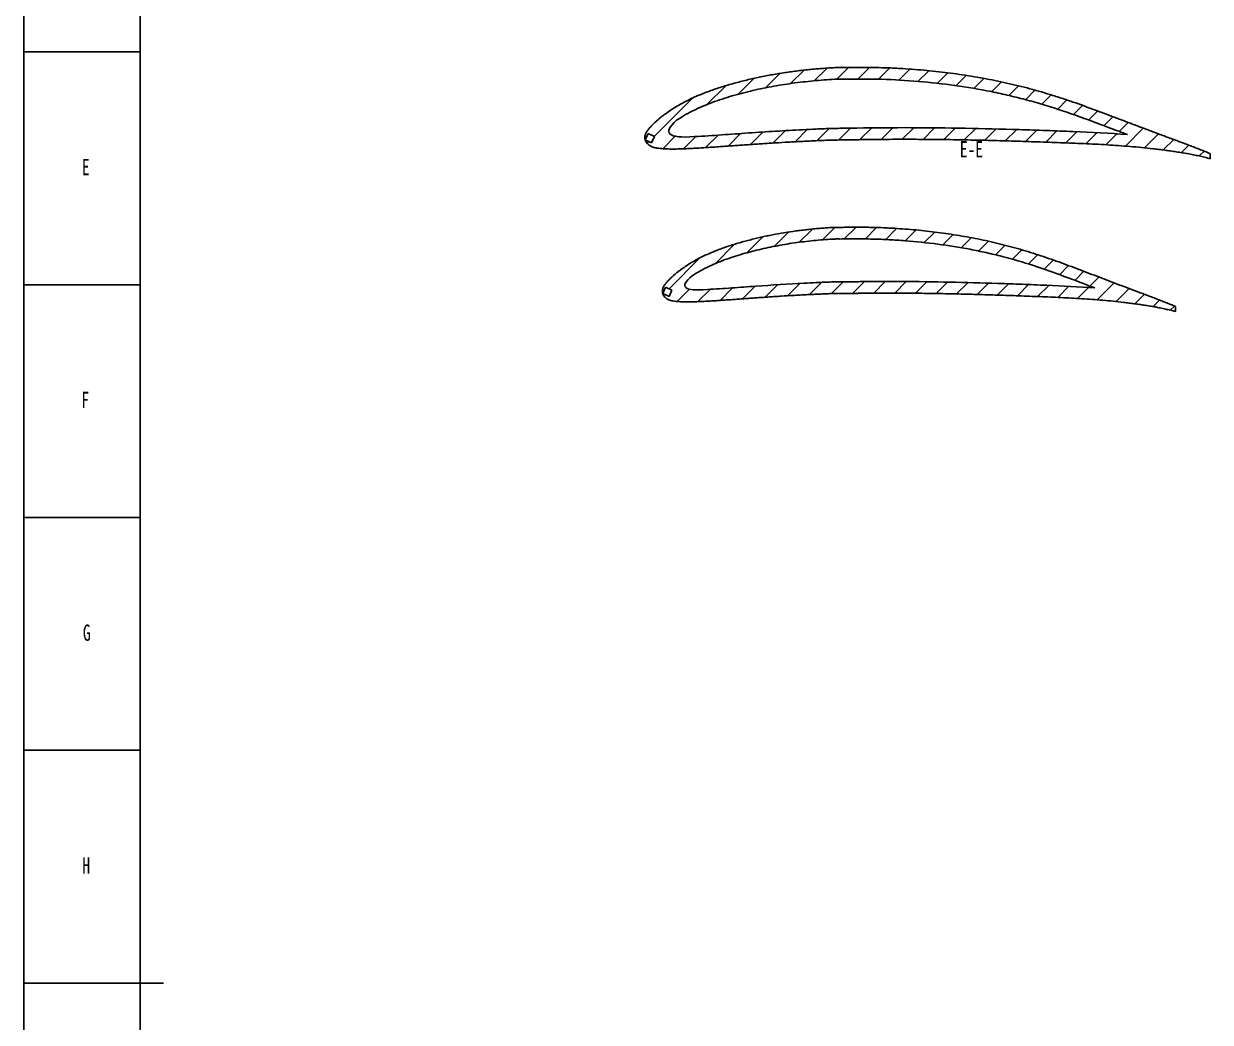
# Model space of a CAD drawing. Header units: millimetres. Extents: x 0 to 1189, y 0 to 841.
# Drawn here: x 0 to 254.8, y 412.1 to 626.5 of the extents above; entities that cross this region are included whole.
import ezdxf

# ---------------------------------------------------------------- set-up
doc = ezdxf.new("R2010")
doc.units = ezdxf.units.MM
doc.layers.add('10', color=7, linetype='Continuous')
doc.layers.add('5', color=7, linetype='Continuous')
doc.styles.add('SLDTEXTSTYLE5', font='TXT', dxfattribs={"width": 0.7})

msp = doc.modelspace()

# ---------------------------------------------------------------- hatches: boundary and pattern name
at = {"layer": '10', "linetype": 'Continuous', "lineweight": 18}
h = msp.add_hatch(dxfattribs=at)
h.set_pattern_fill('ANSI31', color=256, style=0)
edge = h.paths.add_edge_path(flags=0)
edge.add_line((254.7943, 597.5408), (254.7929, 598.6385))
edge.add_spline(control_points=[(254.7929, 598.6385), (254.3988, 598.8079), (253.606, 599.1355), (252.4121, 599.6152), (251.2127, 600.0811), (250.0098, 600.5378), (248.8038, 600.9863), (247.5968, 601.4319), (246.3898, 601.8777), (244.7817, 602.4751), (242.773, 603.2261), (240.3649, 604.1333), (237.958, 605.0438), (235.5515, 605.9552), (233.1449, 606.8665), (229.9327, 608.0724), (226.7098, 609.2499), (223.4631, 610.3603), (220.1978, 611.4146), (216.0782, 612.6108), (211.0811, 613.8472), (206.8771, 614.7011), (203.4955, 615.2832), (200.9514, 615.6705), (198.4009, 616.013), (195.8448, 616.3118), (193.2841, 616.5679), (190.7194, 616.7795), (188.5795, 616.9201), (186.8662, 617.0091), (185.1523, 617.0843), (183.4375, 617.135), (181.7221, 617.165), (180.4355, 617.1726), (179.1488, 617.1725), (177.8622, 617.1539), (176.5756, 617.1408), (175.7178, 617.1345), (175.2889, 617.1304)], knot_values=[0, 0, 0, 0, 0.015625, 0.03125, 0.046875, 0.0625, 0.078125, 0.09375, 0.109375, 0.125, 0.15625, 0.1875, 0.21875, 0.25, 0.28125, 0.3125, 0.375, 0.40625, 0.4375, 0.5, 0.5625, 0.625, 0.65625, 0.6875, 0.71875, 0.75, 0.78125, 0.8125, 0.84375, 0.859375, 0.875, 0.90625, 0.921875, 0.9375, 0.953125, 0.96875, 0.984375, 1, 1, 1, 1], weights=[1, 1, 1, 1, 1, 1, 1, 1, 1, 1, 1, 1, 1, 1, 1, 1, 1, 1, 1, 1, 1, 1, 1, 1, 1, 1, 1, 1, 1, 1, 1, 1, 1, 1, 1, 1, 1, 1, 1], degree=3, periodic=0)
edge.add_spline(control_points=[(175.2889, 617.1304), (174.8246, 617.1304), (173.895, 617.1058), (172.5023, 617.0194), (171.111, 616.9109), (169.7201, 616.7951), (168.3308, 616.6595), (166.9431, 616.508), (165.5571, 616.3396), (163.7122, 616.0899), (161.4123, 615.7321), (159.1231, 615.3083), (157.2998, 614.9281), (155.9369, 614.6216), (154.5789, 614.2935), (153.2262, 613.9436), (151.8794, 613.5716), (150.5391, 613.1761), (149.2068, 612.7545), (147.8838, 612.304), (146.571, 611.8245), (145.2712, 611.3105), (143.9859, 610.7611), (142.72, 610.168), (141.4781, 609.5261), (140.2619, 608.8366), (139.0757, 608.0965), (138.1136, 607.4393), (137.3646, 606.8846), (136.8146, 606.4533), (136.2771, 606.0064), (135.7559, 605.5405), (135.3335, 605.1394), (135.0031, 604.8108), (134.7583, 604.5614), (134.5172, 604.3083), (134.2845, 604.0476), (134.0624, 603.7777), (133.8557, 603.4957), (133.7005, 603.2491), (133.594, 603.0418), (133.522, 602.8826), (133.474, 602.7451), (133.4426, 602.6331), (133.4221, 602.5483), (133.407, 602.4623), (133.395, 602.3468), (133.3799, 602.2017), (133.3826, 602.056), (133.3874, 601.9397), (133.3934, 601.8527), (133.4024, 601.7661), (133.4148, 601.6802), (133.4312, 601.595), (133.4584, 601.5127), (133.4911, 601.4321), (133.525, 601.3518), (133.5634, 601.2735), (133.6068, 601.1978), (133.6542, 601.1247), (133.7221, 601.0303), (133.8499, 600.8716), (134.0145, 600.7063), (134.1939, 600.5578), (134.3794, 600.4169), (134.627, 600.2631), (135.0451, 600.0564), (135.6054, 599.8878), (136.2978, 599.7884), (136.9939, 599.725), (137.6912, 599.6757), (138.3896, 599.6473), (139.0883, 599.6312), (139.7873, 599.6312), (140.4861, 599.6415), (141.1846, 599.6633), (141.883, 599.6911), (142.5811, 599.7234), (143.2791, 599.758), (143.977, 599.7939), (144.9074, 599.8437), (146.0702, 599.9099), (147.4649, 599.9983), (148.8591, 600.0931), (150.253, 600.192), (151.6467, 600.2924), (153.0403, 600.3926), (154.434, 600.4917), (155.8276, 600.5888), (157.2214, 600.6836), (158.6151, 600.7758), (160.009, 600.8653), (161.8675, 600.9813), (163.7263, 601.0903), (165.5851, 601.1935), (166.9792, 601.2669), (168.3734, 601.3376), (169.5352, 601.3947), (170.4648, 601.4358), (171.1618, 601.4681), (171.8588, 601.501), (172.5562, 601.5262), (173.2536, 601.5434), (174.1836, 601.5606), (174.8811, 601.5713), (175.7617, 601.5891), (176.593, 601.6012), (177.632, 601.6143), (178.4631, 601.6258), (179.2941, 601.6411), (180.3329, 601.6581), (181.5792, 601.6756), (183.241, 601.6948), (185.3178, 601.7121), (187.8096, 601.7229), (190.3009, 601.7224), (192.7918, 601.7126), (195.2823, 601.6932), (197.7724, 601.6664), (200.262, 601.63), (202.7513, 601.5861), (206.0699, 601.5173), (210.2173, 601.412), (215.1931, 601.2585), (219.3391, 601.1146), (222.6558, 600.9947), (225.1434, 600.9004), (227.6307, 600.7969), (230.1176, 600.6788), (232.6037, 600.5407), (235.0886, 600.3777), (237.5717, 600.1846), (240.0526, 599.96), (242.1173, 599.7415), (243.7669, 599.5466), (245.003, 599.3903), (246.2379, 599.2233), (247.4713, 599.0446), (248.7027, 598.8522), (249.9314, 598.642), (251.1563, 598.4096), (252.3765, 598.1524), (253.5897, 597.8641), (254.3951, 597.6567), (254.7943, 597.5408)], knot_values=[0, 0, 0, 0, 0.00825074, 0.01650149, 0.02475223, 0.03300297, 0.04125371, 0.04950446, 0.0577552, 0.06600594, 0.08250743, 0.09900892, 0.10725966, 0.1155104, 0.12376114, 0.13201189, 0.14026263, 0.14851337, 0.15676412, 0.16501486, 0.1732656, 0.18151635, 0.18976709, 0.19801783, 0.20626857, 0.21451932, 0.22277006, 0.2310208, 0.23514617, 0.23927155, 0.24339692, 0.24752229, 0.25164766, 0.25371035, 0.25577303, 0.25783572, 0.2598984, 0.26196109, 0.26402378, 0.26608646, 0.2671178, 0.26814915, 0.26918049, 0.26969616, 0.27021183, 0.2707275, 0.27124318, 0.27227452, 0.27330586, 0.27382153, 0.2743372, 0.27485288, 0.27536855, 0.27588422, 0.27639989, 0.27691556, 0.27743123, 0.2779469, 0.27846258, 0.27897825, 0.27949392, 0.28052526, 0.28258795, 0.28361929, 0.28465063, 0.28671332, 0.288776, 0.29290138, 0.29702675, 0.30115212, 0.30527749, 0.30940286, 0.31352823, 0.3176536, 0.32177898, 0.32590435, 0.33002972, 0.33415509, 0.33828046, 0.34240583, 0.3465312, 0.35478195, 0.36303269, 0.37128343, 0.37953418, 0.38778492, 0.39603566, 0.40428641, 0.41253715, 0.42078789, 0.42903863, 0.43728938, 0.44554012, 0.46204161, 0.47029235, 0.47854309, 0.48679384, 0.49504458, 0.49916995, 0.50329532, 0.50742069, 0.51154606, 0.51567144, 0.51979681, 0.52804755, 0.52804755, 0.53542181, 0.54279606, 0.54648319, 0.55017032, 0.55754458, 0.56491884, 0.57229309, 0.58704161, 0.60179012, 0.61653863, 0.63128715, 0.64603566, 0.66078418, 0.67553269, 0.6902812, 0.70502972, 0.73452675, 0.76402378, 0.7935208, 0.80826932, 0.82301783, 0.83776635, 0.85251486, 0.86726337, 0.88201189, 0.8967604, 0.91150892, 0.92625743, 0.93363169, 0.94100594, 0.9483802, 0.95575446, 0.96312871, 0.97050297, 0.97787723, 0.98525149, 0.99262574, 1, 1, 1, 1], weights=[1, 1, 1, 1, 1, 1, 1, 1, 1, 1, 1, 1, 1, 1, 1, 1, 1, 1, 1, 1, 1, 1, 1, 1, 1, 1, 1, 1, 1, 1, 1, 1, 1, 1, 1, 1, 1, 1, 1, 1, 1, 1, 1, 1, 1, 1, 1, 1, 1, 1, 1, 1, 1, 1, 1, 1, 1, 1, 1, 1, 1, 1, 1, 1, 1, 1, 1, 1, 1, 1, 1, 1, 1, 1, 1, 1, 1, 1, 1, 1, 1, 1, 1, 1, 1, 1, 1, 1, 1, 1, 1, 1, 1, 1, 1, 1, 1, 1, 1, 1, 1, 1, 1, 1, 1, 1, 1, 1, 1, 1, 1, 1, 1, 1, 1, 1, 1, 1, 1, 1, 1, 1, 1, 1, 1, 1, 1, 1, 1, 1, 1, 1, 1, 1, 1, 1, 1, 1, 1, 1, 1, 1, 1, 1, 1], degree=3, periodic=0)
h.paths.add_polyline_path([(135.4273, 602.3408), (134.7934, 600.9813), (133.4339, 601.6153), (134.0678, 602.9747)], flags=0)
edge = h.paths.add_edge_path(flags=0)
edge.add_spline(control_points=[(140.1844, 605.8206), (143.8293, 608.2561), (148.0325, 609.8476), (152.2422, 611.0702), (156.0006, 612.1618), (159.847, 612.9744), (163.7172, 613.556), (167.552, 614.1323), (171.4231, 614.6304), (175.3009, 614.6304)], knot_values=[0.00099843, 0.00099843, 0.00099843, 0.00099843, 0.0272997, 0.0272997, 0.0272997, 0.05062483, 0.05062483, 0.05062483, 0.07372826, 0.07372826, 0.07372826, 0.07372826], weights=[1, 1, 1, 1, 1, 1, 1, 1, 1, 1], degree=3, periodic=0)
edge.add_spline(control_points=[(175.3009, 614.6304), (186.2188, 614.7337), (197.2429, 614.0905), (207.9443, 611.9242), (217.8983, 609.9091), (227.4951, 606.3307), (236.9933, 602.7355)], knot_values=[0.00095971, 0.00095971, 0.00095971, 0.00095971, 0.06647079, 0.06647079, 0.06647079, 0.12737045, 0.12737045, 0.12737045, 0.12737045], weights=[1, 1, 1, 1, 1, 1, 1], degree=3, periodic=0)
edge.add_spline(control_points=[(236.9933, 602.7355), (225.7376, 603.6381), (214.434, 603.8566), (203.1444, 604.0781), (193.3069, 604.2712), (183.4639, 604.2346), (173.6262, 604.0512), (163.76, 603.8674), (153.9282, 602.827), (144.0743, 602.3034)], knot_values=[0.00932881, 0.00932881, 0.00932881, 0.00932881, 0.07707845, 0.07707845, 0.07707845, 0.13610664, 0.13610664, 0.13610664, 0.19534475, 0.19534475, 0.19534475, 0.19534475], weights=[1, 1, 1, 1, 1, 1, 1, 1, 1, 1], degree=3, periodic=0)
edge.add_spline(control_points=[(144.0743, 602.3034), (144.0737, 602.3033), (144.0732, 602.3033), (144.0727, 602.3033)], knot_values=[0, 0, 0, 0, 0.00003053, 0.00003053, 0.00003053, 0.00003053], weights=[1, 1, 1, 1], degree=3, periodic=0)
edge.add_spline(control_points=[(144.0727, 602.3033), (135.4705, 601.6415), (140.1843, 605.8207)], knot_values=[0, 0, 0, 1, 1, 1], weights=[1, 1, 1], degree=2, periodic=0)
edge.add_spline(control_points=[(140.1843, 605.8207), (140.1844, 605.8207), (140.1844, 605.8207), (140.1844, 605.8206)], knot_values=[0, 0, 0, 0, 0.00002872, 0.00002872, 0.00002872, 0.00002872], weights=[1, 1, 1, 1], degree=3, periodic=0)
h = msp.add_hatch(dxfattribs=at)
h.set_pattern_fill('ANSI31', color=256, style=0)
edge = h.paths.add_edge_path(flags=0)
edge.add_line((247.3472, 564.7193), (247.3454, 565.822))
edge.add_spline(control_points=[(247.3454, 565.822), (246.9879, 565.9752), (246.2696, 566.2741), (245.1872, 566.7104), (244.1005, 567.1358), (243.0107, 567.553), (241.9183, 567.9634), (240.8248, 568.3711), (239.7317, 568.7796), (238.2751, 569.3265), (236.4555, 570.0135), (234.274, 570.8432), (232.0936, 571.6755), (229.9135, 572.5088), (227.7333, 573.342), (224.8233, 574.4446), (221.9036, 575.5216), (218.9621, 576.5377), (216.0035, 577.5028), (212.2704, 578.599), (207.7416, 579.7341), (203.9311, 580.5201), (200.8659, 581.0578), (198.5595, 581.416), (196.2472, 581.7339), (193.9299, 582.0123), (191.6082, 582.2518), (189.2827, 582.4511), (187.3423, 582.5848), (185.7887, 582.6704), (184.2344, 582.7439), (182.6793, 582.7945), (181.1236, 582.8273), (179.9567, 582.8374), (178.7897, 582.8417), (177.6228, 582.8275), (176.4559, 582.8199), (175.6779, 582.815), (175.2889, 582.81)], knot_values=[0, 0, 0, 0, 0.015625, 0.03125, 0.046875, 0.0625, 0.078125, 0.09375, 0.109375, 0.125, 0.15625, 0.1875, 0.21875, 0.25, 0.28125, 0.3125, 0.375, 0.40625, 0.4375, 0.5, 0.5625, 0.625, 0.65625, 0.6875, 0.71875, 0.75, 0.78125, 0.8125, 0.84375, 0.859375, 0.875, 0.90625, 0.921875, 0.9375, 0.953125, 0.96875, 0.984375, 1, 1, 1, 1], weights=[1, 1, 1, 1, 1, 1, 1, 1, 1, 1, 1, 1, 1, 1, 1, 1, 1, 1, 1, 1, 1, 1, 1, 1, 1, 1, 1, 1, 1, 1, 1, 1, 1, 1, 1, 1, 1, 1, 1], degree=3, periodic=0)
edge.add_spline(control_points=[(175.2889, 582.81), (174.8668, 582.8203), (174.0213, 582.812), (172.7546, 582.7403), (171.4895, 582.6406), (170.2247, 582.5339), (168.961, 582.4102), (167.6985, 582.2714), (166.4374, 582.1176), (164.7585, 581.8895), (162.665, 581.5623), (160.5808, 581.1752), (158.9204, 580.8279), (157.6791, 580.5479), (156.4421, 580.2481), (155.21, 579.9284), (153.983, 579.5885), (152.762, 579.2271), (151.5479, 578.8421), (150.3426, 578.4303), (149.1461, 577.9926), (147.9619, 577.5226), (146.7905, 577.0207), (145.6369, 576.479), (144.5053, 575.8922), (143.397, 575.2625), (142.3167, 574.5857), (141.4401, 573.9853), (140.7581, 573.4782), (140.2574, 573.0837), (139.768, 572.6753), (139.2938, 572.2493), (138.9095, 571.8826), (138.6088, 571.5824), (138.3863, 571.3542), (138.167, 571.1229), (137.9559, 570.8841), (137.7549, 570.6367), (137.5686, 570.378), (137.4292, 570.1516), (137.335, 569.9611), (137.2714, 569.815), (137.2304, 569.6885), (137.2043, 569.5857), (137.1873, 569.5078), (137.1758, 569.429), (137.1687, 569.3232), (137.1558, 569.1908), (137.1588, 569.058), (137.1611, 568.9518), (137.164, 568.8723), (137.1691, 568.7929), (137.1765, 568.7139), (137.1868, 568.6352), (137.2071, 568.5584), (137.2335, 568.4834), (137.2622, 568.4092), (137.2953, 568.3368), (137.3327, 568.2665), (137.3739, 568.1984), (137.4333, 568.1104), (137.5464, 567.963), (137.6935, 567.809), (137.855, 567.6711), (138.0218, 567.5394), (138.2459, 567.3963), (138.624, 567.2013), (139.1333, 567.0413), (139.7643, 566.9471), (140.3991, 566.8898), (141.0348, 566.8443), (141.6717, 566.8189), (142.3088, 566.804), (142.9461, 566.8046), (143.5833, 566.814), (144.2201, 566.8347), (144.8568, 566.8608), (145.4932, 566.8909), (146.1295, 566.9234), (146.7657, 566.957), (147.6139, 567.0035), (148.6738, 567.0651), (149.945, 567.1474), (151.2157, 567.2355), (152.4859, 567.3274), (153.7558, 567.4205), (155.0255, 567.5135), (156.2951, 567.6056), (157.5646, 567.6958), (158.8341, 567.7836), (160.1034, 567.8693), (161.3726, 567.9524), (163.0647, 568.0603), (164.7566, 568.1616), (166.4482, 568.2577), (167.7168, 568.3259), (168.9851, 568.3919), (170.0418, 568.4455), (170.8873, 568.4833), (171.5212, 568.5137), (172.1549, 568.5452), (172.789, 568.5674), (173.4232, 568.5801), (174.2687, 568.5905), (174.9027, 568.5961), (175.7031, 568.611), (176.4587, 568.6185), (177.4029, 568.6225), (178.158, 568.6278), (178.9129, 568.6387), (179.8564, 568.6521), (180.9882, 568.6639), (182.4969, 568.6764), (184.3818, 568.686), (186.6426, 568.6888), (188.9021, 568.681), (191.1606, 568.6649), (193.418, 568.6401), (195.6745, 568.6087), (197.9302, 568.5685), (200.1851, 568.5215), (203.1907, 568.4497), (206.9462, 568.3427), (211.4513, 568.1896), (215.2049, 568.0477), (218.2081, 567.9294), (220.4607, 567.8371), (222.7133, 567.7363), (224.9658, 567.6224), (227.218, 567.4907), (229.4695, 567.3368), (231.7198, 567.1557), (233.9687, 566.9462), (235.8407, 566.7428), (237.3367, 566.5615), (238.4579, 566.416), (239.578, 566.2608), (240.6969, 566.0946), (241.8143, 565.9161), (242.9294, 565.7219), (244.0415, 565.5085), (245.1495, 565.2732), (246.2521, 565.012), (246.9837, 564.8225), (247.3472, 564.7193)], knot_values=[0, 0, 0, 0, 0.00825074, 0.01650149, 0.02475223, 0.03300297, 0.04125371, 0.04950446, 0.0577552, 0.06600594, 0.08250743, 0.09900892, 0.10725966, 0.1155104, 0.12376114, 0.13201189, 0.14026263, 0.14851337, 0.15676412, 0.16501486, 0.1732656, 0.18151635, 0.18976709, 0.19801783, 0.20626857, 0.21451932, 0.22277006, 0.2310208, 0.23514617, 0.23927155, 0.24339692, 0.24752229, 0.25164766, 0.25371035, 0.25577303, 0.25783572, 0.2598984, 0.26196109, 0.26402378, 0.26608646, 0.2671178, 0.26814915, 0.26918049, 0.26969616, 0.27021183, 0.2707275, 0.27124318, 0.27227452, 0.27330586, 0.27382153, 0.2743372, 0.27485288, 0.27536855, 0.27588422, 0.27639989, 0.27691556, 0.27743123, 0.2779469, 0.27846258, 0.27897825, 0.27949392, 0.28052526, 0.28258795, 0.28361929, 0.28465063, 0.28671332, 0.288776, 0.29290138, 0.29702675, 0.30115212, 0.30527749, 0.30940286, 0.31352823, 0.3176536, 0.32177898, 0.32590435, 0.33002972, 0.33415509, 0.33828046, 0.34240583, 0.3465312, 0.35478195, 0.36303269, 0.37128343, 0.37953418, 0.38778492, 0.39603566, 0.40428641, 0.41253715, 0.42078789, 0.42903863, 0.43728938, 0.44554012, 0.46204161, 0.47029235, 0.47854309, 0.48679384, 0.49504458, 0.49916995, 0.50329532, 0.50742069, 0.51154606, 0.51567144, 0.51979681, 0.52804755, 0.52804755, 0.53542181, 0.54279606, 0.54648319, 0.55017032, 0.55754458, 0.56491884, 0.57229309, 0.58704161, 0.60179012, 0.61653863, 0.63128715, 0.64603566, 0.66078418, 0.67553269, 0.6902812, 0.70502972, 0.73452675, 0.76402378, 0.7935208, 0.80826932, 0.82301783, 0.83776635, 0.85251486, 0.86726337, 0.88201189, 0.8967604, 0.91150892, 0.92625743, 0.93363169, 0.94100594, 0.9483802, 0.95575446, 0.96312871, 0.97050297, 0.97787723, 0.98525149, 0.99262574, 1, 1, 1, 1], weights=[1, 1, 1, 1, 1, 1, 1, 1, 1, 1, 1, 1, 1, 1, 1, 1, 1, 1, 1, 1, 1, 1, 1, 1, 1, 1, 1, 1, 1, 1, 1, 1, 1, 1, 1, 1, 1, 1, 1, 1, 1, 1, 1, 1, 1, 1, 1, 1, 1, 1, 1, 1, 1, 1, 1, 1, 1, 1, 1, 1, 1, 1, 1, 1, 1, 1, 1, 1, 1, 1, 1, 1, 1, 1, 1, 1, 1, 1, 1, 1, 1, 1, 1, 1, 1, 1, 1, 1, 1, 1, 1, 1, 1, 1, 1, 1, 1, 1, 1, 1, 1, 1, 1, 1, 1, 1, 1, 1, 1, 1, 1, 1, 1, 1, 1, 1, 1, 1, 1, 1, 1, 1, 1, 1, 1, 1, 1, 1, 1, 1, 1, 1, 1, 1, 1, 1, 1, 1, 1, 1, 1, 1, 1, 1, 1], degree=3, periodic=0)
h.paths.add_polyline_path([(139.2002, 569.3201), (138.5662, 567.9607), (137.2068, 568.5946), (137.8407, 569.954)], flags=0)
edge = h.paths.add_edge_path(flags=0)
edge.add_spline(control_points=[(143.5318, 572.3813), (146.7745, 574.5386), (150.503, 575.959), (154.24, 577.0562), (157.6588, 578.0599), (161.1591, 578.8072), (164.6816, 579.3434), (168.1869, 579.8771), (171.73, 580.3961), (175.2746, 580.3096)], knot_values=[0.00108808, 0.00108808, 0.00108808, 0.00108808, 0.02445549, 0.02445549, 0.02445549, 0.04569287, 0.04569287, 0.04569287, 0.06682396, 0.06682396, 0.06682396, 0.06682396], weights=[1, 1, 1, 1, 1, 1, 1, 1, 1, 1], degree=3, periodic=0)
edge.add_spline(control_points=[(175.2746, 580.3096), (185.1634, 580.4376), (195.1477, 579.7639), (204.8349, 577.7728), (213.4532, 576.0014), (221.7787, 572.9408), (229.9975, 569.7998)], knot_values=[0.00079834, 0.00079834, 0.00079834, 0.00079834, 0.06013601, 0.06013601, 0.06013601, 0.11289547, 0.11289547, 0.11289547, 0.11289547], weights=[1, 1, 1, 1, 1, 1, 1], degree=3, periodic=0)
edge.add_spline(control_points=[(229.9975, 569.7998), (220.3668, 570.5341), (210.7025, 570.7752), (201.0466, 571.0018), (192.0212, 571.2135), (182.9904, 571.1901), (173.9631, 571.0874), (164.9064, 570.9844), (155.8835, 569.9581), (146.8396, 569.4655)], knot_values=[0.01092529, 0.01092529, 0.01092529, 0.01092529, 0.06887518, 0.06887518, 0.06887518, 0.1230352, 0.1230352, 0.1230352, 0.17742981, 0.17742981, 0.17742981, 0.17742981], weights=[1, 1, 1, 1, 1, 1, 1, 1, 1, 1], degree=3, periodic=0)
edge.add_spline(control_points=[(146.8396, 569.4655), (146.8393, 569.4654), (146.8391, 569.4654), (146.8388, 569.4654)], knot_values=[0, 0, 0, 0, 0.00000874, 0.00000874, 0.00000874, 0.00000874], weights=[1, 1, 1, 1], degree=3, periodic=0)
edge.add_spline(control_points=[(146.8388, 569.4654), (139.2114, 568.8148), (143.5317, 572.3815)], knot_values=[0, 0, 0, 1, 1, 1], weights=[1, 1, 1], degree=2, periodic=0)
edge.add_spline(control_points=[(143.5317, 572.3815), (143.5317, 572.3814), (143.5318, 572.3814), (143.5318, 572.3813)], knot_values=[0, 0, 0, 0, 0.00005202, 0.00005202, 0.00005202, 0.00005202], weights=[1, 1, 1, 1], degree=3, periodic=0)

# ---------------------------------------------------------------- linework, layer by layer
at = {"color": 7, "linetype": 'Continuous', "lineweight": 25}
for p, q in [((140.1843, 605.8207), (140.1844, 605.8206)), ((134.0678, 602.9747), (133.4339, 601.6153)), ((133.4339, 601.6153), (134.7934, 600.9813)), ((135.4273, 602.3408), (134.0678, 602.9747)), ((134.7934, 600.9813), (135.4273, 602.3408)), ((254.7929, 598.6385), (254.7943, 597.5408)), ((143.5317, 572.3815), (143.5318, 572.3813)), ((137.8407, 569.954), (137.2068, 568.5946)), ((137.2068, 568.5946), (138.5662, 567.9607)), ((139.2002, 569.3201), (137.8407, 569.954)), ((138.5662, 567.9607), (139.2002, 569.3201)), ((146.8396, 569.4655), (146.8388, 569.4654)), ((247.3454, 565.822), (247.3472, 564.7193))]:
    msp.add_line(p, q, dxfattribs=at)
for points, knots in [([(254.7943, 597.5408), (254.3951, 597.6567), (253.5897, 597.8641), (252.3765, 598.1524), (251.1563, 598.4096), (249.9314, 598.642), (248.7027, 598.8522), (247.4713, 599.0446), (246.2379, 599.2233), (245.003, 599.3903), (243.7669, 599.5466), (242.1173, 599.7415), (240.0526, 599.96), (237.5717, 600.1846), (235.0886, 600.3777), (232.6037, 600.5407), (230.1176, 600.6788), (227.6307, 600.7969), (225.1434, 600.9004), (222.6558, 600.9947), (219.3391, 601.1146), (215.1931, 601.2585), (210.2173, 601.412), (206.0699, 601.5173), (202.7513, 601.5861), (200.262, 601.63), (197.7724, 601.6664), (195.2823, 601.6932), (192.7918, 601.7126), (190.3009, 601.7224), (187.8096, 601.7229), (185.3178, 601.7121), (183.241, 601.6948), (181.5792, 601.6756), (180.3329, 601.6581), (179.2941, 601.6411), (178.4631, 601.6258), (177.632, 601.6143), (176.593, 601.6012), (175.7617, 601.5891), (174.8811, 601.5713), (174.1836, 601.5606), (173.2536, 601.5434), (172.5562, 601.5262), (171.8588, 601.501), (171.1618, 601.4681), (170.4648, 601.4358), (169.5352, 601.3947), (168.3734, 601.3376), (166.9792, 601.2669), (165.5851, 601.1935), (163.7263, 601.0903), (161.8675, 600.9813), (160.009, 600.8653), (158.6151, 600.7758), (157.2214, 600.6836), (155.8276, 600.5888), (154.434, 600.4917), (153.0403, 600.3926), (151.6467, 600.2924), (150.253, 600.192), (148.8591, 600.0931), (147.4649, 599.9983), (146.0702, 599.9099), (144.9074, 599.8437), (143.977, 599.7939), (143.2791, 599.758), (142.5811, 599.7234), (141.883, 599.6911), (141.1846, 599.6633), (140.4861, 599.6415), (139.7873, 599.6312), (139.0883, 599.6312), (138.3896, 599.6473), (137.6912, 599.6757), (136.9939, 599.725), (136.2978, 599.7884), (135.6054, 599.8878), (135.0451, 600.0564), (134.627, 600.2631), (134.3794, 600.4169), (134.1939, 600.5578), (134.0145, 600.7063), (133.8499, 600.8716), (133.7221, 601.0303), (133.6542, 601.1247), (133.6068, 601.1978), (133.5634, 601.2735), (133.525, 601.3518), (133.4911, 601.4321), (133.4584, 601.5127), (133.4312, 601.595), (133.4148, 601.6802), (133.4024, 601.7661), (133.3934, 601.8527), (133.3874, 601.9397), (133.3826, 602.056), (133.3799, 602.2017), (133.395, 602.3468), (133.407, 602.4623), (133.4221, 602.5483), (133.4426, 602.6331), (133.474, 602.7451), (133.522, 602.8826), (133.594, 603.0418), (133.7005, 603.2491), (133.8557, 603.4957), (134.0624, 603.7777), (134.2845, 604.0476), (134.5172, 604.3083), (134.7583, 604.5614), (135.0031, 604.8108), (135.3335, 605.1394), (135.7559, 605.5405), (136.2771, 606.0064), (136.8146, 606.4533), (137.3646, 606.8846), (138.1136, 607.4393), (139.0757, 608.0965), (140.2619, 608.8366), (141.4781, 609.5261), (142.72, 610.168), (143.9859, 610.7611), (145.2712, 611.3105), (146.571, 611.8245), (147.8838, 612.304), (149.2068, 612.7545), (150.5391, 613.1761), (151.8794, 613.5716), (153.2262, 613.9436), (154.5789, 614.2935), (155.9369, 614.6216), (157.2998, 614.9281), (159.1231, 615.3083), (161.4123, 615.7321), (163.7122, 616.0899), (165.5571, 616.3396), (166.9431, 616.508), (168.3308, 616.6595), (169.7201, 616.7951), (171.111, 616.9109), (172.5023, 617.0194), (173.895, 617.1058), (174.8246, 617.1304), (175.2889, 617.1304)], [0, 0, 0, 0, 0.00737426, 0.01474851, 0.02212277, 0.02949703, 0.03687129, 0.04424554, 0.0516198, 0.05899406, 0.06636831, 0.07374257, 0.08849108, 0.1032396, 0.11798811, 0.13273663, 0.14748514, 0.16223365, 0.17698217, 0.19173068, 0.2064792, 0.23597622, 0.26547325, 0.29497028, 0.3097188, 0.32446731, 0.33921582, 0.35396434, 0.36871285, 0.38346137, 0.39820988, 0.41295839, 0.42770691, 0.43508116, 0.44245542, 0.44982968, 0.45351681, 0.45720394, 0.46457819, 0.47195245, 0.47195245, 0.48020319, 0.48432856, 0.48845394, 0.49257931, 0.49670468, 0.50083005, 0.50495542, 0.51320616, 0.52145691, 0.52970765, 0.53795839, 0.55445988, 0.56271062, 0.57096137, 0.57921211, 0.58746285, 0.59571359, 0.60396434, 0.61221508, 0.62046582, 0.62871657, 0.63696731, 0.64521805, 0.6534688, 0.65759417, 0.66171954, 0.66584491, 0.66997028, 0.67409565, 0.67822102, 0.6823464, 0.68647177, 0.69059714, 0.69472251, 0.69884788, 0.70297325, 0.70709862, 0.711224, 0.71328668, 0.71534937, 0.71638071, 0.71741205, 0.71947474, 0.72050608, 0.72102175, 0.72153742, 0.7220531, 0.72256877, 0.72308444, 0.72360011, 0.72411578, 0.72463145, 0.72514712, 0.7256628, 0.72617847, 0.72669414, 0.72772548, 0.72875682, 0.7292725, 0.72978817, 0.73030384, 0.73081951, 0.73185085, 0.7328822, 0.73391354, 0.73597622, 0.73803891, 0.7401016, 0.74216428, 0.74422697, 0.74628965, 0.74835234, 0.75247771, 0.75660308, 0.76072845, 0.76485383, 0.7689792, 0.77722994, 0.78548068, 0.79373143, 0.80198217, 0.81023291, 0.81848365, 0.8267344, 0.83498514, 0.84323588, 0.85148663, 0.85973737, 0.86798811, 0.87623886, 0.8844896, 0.89274034, 0.90099108, 0.91749257, 0.93399406, 0.9422448, 0.95049554, 0.95874629, 0.96699703, 0.97524777, 0.98349851, 0.99174926, 1, 1, 1, 1]), ([(175.2889, 617.1304), (175.7178, 617.1345), (176.5756, 617.1408), (177.8622, 617.1539), (179.1488, 617.1725), (180.4355, 617.1726), (181.7221, 617.165), (183.4375, 617.135), (185.1523, 617.0843), (186.8662, 617.0091), (188.5795, 616.9201), (190.7194, 616.7795), (193.2841, 616.5679), (195.8448, 616.3118), (198.4009, 616.013), (200.9514, 615.6705), (203.4955, 615.2832), (206.8771, 614.7011), (211.0811, 613.8472), (216.0782, 612.6108), (220.1978, 611.4146), (223.4631, 610.3603), (226.7098, 609.2499), (229.9327, 608.0724), (233.1449, 606.8665), (235.5515, 605.9552), (237.958, 605.0438), (240.3649, 604.1333), (242.773, 603.2261), (244.7817, 602.4751), (246.3898, 601.8777), (247.5968, 601.4319), (248.8038, 600.9863), (250.0098, 600.5378), (251.2127, 600.0811), (252.4121, 599.6152), (253.606, 599.1355), (254.3988, 598.8079), (254.7929, 598.6385)], [0, 0, 0, 0, 0.015625, 0.03125, 0.046875, 0.0625, 0.078125, 0.09375, 0.125, 0.140625, 0.15625, 0.1875, 0.21875, 0.25, 0.28125, 0.3125, 0.34375, 0.375, 0.4375, 0.5, 0.5625, 0.59375, 0.625, 0.6875, 0.71875, 0.75, 0.78125, 0.8125, 0.84375, 0.875, 0.890625, 0.90625, 0.921875, 0.9375, 0.953125, 0.96875, 0.984375, 1, 1, 1, 1]), ([(140.1844, 605.8206), (141.463, 606.675), (142.7897, 607.4211), (144.8401, 608.4039), (145.5338, 608.7084), (146.9357, 609.2848), (147.644, 609.5564), (149.0733, 610.0711), (149.7939, 610.315), (151.2462, 610.7778), (151.9785, 610.9971), (154.1842, 611.6224), (155.664, 611.9966), (158.6405, 612.6665), (160.1373, 612.9619), (163.1464, 613.4809), (164.6596, 613.7047), (167.6896, 614.0846), (169.2074, 614.2427), (171.4883, 614.4335), (172.2489, 614.4946), (173.772, 614.5943), (174.5348, 614.6304), (175.3009, 614.6304)], [0, 0, 0, 0, 0.125, 0.125, 0.1875, 0.1875, 0.25, 0.25, 0.3125, 0.3125, 0.375, 0.375, 0.5, 0.5, 0.625, 0.625, 0.75, 0.75, 0.875, 0.875, 0.9375, 0.9375, 1, 1, 1, 1]), ([(175.3008, 614.6304), (175.9618, 614.6367), (176.6228, 614.6411), (177.9451, 614.655), (178.6065, 614.6661), (179.9284, 614.6742), (180.5888, 614.6723), (181.9091, 614.6618), (182.5687, 614.6506), (185.8654, 614.5739), (188.4967, 614.4394), (193.7479, 614.0295), (196.3678, 613.7548), (201.5961, 613.0656), (204.2046, 612.6504), (208.1067, 611.8984), (209.4053, 611.6266), (211.9856, 611.0416), (213.269, 610.7282), (215.8229, 610.0614), (217.0934, 609.7082), (219.6217, 608.9627), (220.8794, 608.5699), (224.635, 607.3378), (227.1157, 606.4452), (230.8243, 605.0682), (232.0586, 604.6032), (234.5262, 603.6701), (235.7596, 603.2025), (236.9933, 602.7355)], [0, 0, 0, 0, 0.03125, 0.03125, 0.0625, 0.0625, 0.09375, 0.09375, 0.125, 0.125, 0.25, 0.25, 0.375, 0.375, 0.5, 0.5, 0.5625, 0.5625, 0.625, 0.625, 0.6875, 0.6875, 0.75, 0.75, 0.875, 0.875, 0.9375, 0.9375, 1, 1, 1, 1]), ([(236.9933, 602.7355), (233.1281, 603.0455), (229.2575, 603.2368), (223.449, 603.469), (221.5125, 603.5387), (217.6394, 603.6758), (215.7027, 603.7418), (209.892, 603.9252), (206.017, 604.0259), (198.2651, 604.1685), (194.3892, 604.2117), (186.6374, 604.2302), (182.7616, 604.2038), (177.9168, 604.1173), (176.9479, 604.1078), (175.4944, 604.0854), (175.01, 604.075), (174.041, 604.0586), (173.5565, 604.0509), (172.5878, 604.0289), (172.1037, 604.0135), (171.1361, 603.9714), (170.6525, 603.9476), (169.2014, 603.8825), (168.2342, 603.8346), (165.3329, 603.6862), (163.3992, 603.5783), (159.5331, 603.3433), (157.6005, 603.217), (153.7361, 602.951), (151.8045, 602.8098), (148.9066, 602.6031), (147.9406, 602.5357), (146.0079, 602.4109), (145.0412, 602.3548), (144.0743, 602.3034)], [0, 0, 0, 0, 0.125, 0.125, 0.1875, 0.1875, 0.25, 0.25, 0.375, 0.375, 0.5, 0.5, 0.625, 0.625, 0.65625, 0.65625, 0.671875, 0.671875, 0.6875, 0.6875, 0.703125, 0.703125, 0.71875, 0.71875, 0.75, 0.75, 0.8125, 0.8125, 0.875, 0.875, 0.9375, 0.9375, 0.96875, 0.96875, 1, 1, 1, 1]), ([(247.3472, 564.7193), (246.9837, 564.8225), (246.2521, 565.012), (245.1495, 565.2732), (244.0415, 565.5085), (242.9294, 565.7219), (241.8143, 565.9161), (240.6969, 566.0946), (239.578, 566.2608), (238.4579, 566.416), (237.3367, 566.5615), (235.8407, 566.7428), (233.9687, 566.9462), (231.7198, 567.1557), (229.4695, 567.3368), (227.218, 567.4907), (224.9658, 567.6224), (222.7133, 567.7363), (220.4607, 567.8371), (218.2081, 567.9294), (215.2049, 568.0477), (211.4513, 568.1896), (206.9462, 568.3427), (203.1907, 568.4497), (200.1851, 568.5215), (197.9302, 568.5685), (195.6745, 568.6087), (193.418, 568.6401), (191.1606, 568.6649), (188.9021, 568.681), (186.6426, 568.6888), (184.3818, 568.686), (182.4969, 568.6764), (180.9882, 568.6639), (179.8564, 568.6521), (178.9129, 568.6387), (178.158, 568.6278), (177.4029, 568.6225), (176.4587, 568.6185), (175.7031, 568.611), (174.9027, 568.5961), (174.2687, 568.5905), (173.4232, 568.5801), (172.789, 568.5674), (172.1549, 568.5452), (171.5212, 568.5137), (170.8873, 568.4833), (170.0418, 568.4455), (168.9851, 568.3919), (167.7168, 568.3259), (166.4482, 568.2577), (164.7566, 568.1616), (163.0647, 568.0603), (161.3726, 567.9524), (160.1034, 567.8693), (158.8341, 567.7836), (157.5646, 567.6958), (156.2951, 567.6056), (155.0255, 567.5135), (153.7558, 567.4205), (152.4859, 567.3274), (151.2157, 567.2355), (149.945, 567.1474), (148.6738, 567.0651), (147.6139, 567.0035), (146.7657, 566.957), (146.1295, 566.9234), (145.4932, 566.8909), (144.8568, 566.8608), (144.2201, 566.8347), (143.5833, 566.814), (142.9461, 566.8046), (142.3088, 566.804), (141.6717, 566.8189), (141.0348, 566.8443), (140.3991, 566.8898), (139.7643, 566.9471), (139.1333, 567.0413), (138.624, 567.2013), (138.2459, 567.3963), (138.0218, 567.5394), (137.855, 567.6711), (137.6935, 567.809), (137.5464, 567.963), (137.4333, 568.1104), (137.3739, 568.1984), (137.3327, 568.2665), (137.2953, 568.3368), (137.2622, 568.4092), (137.2335, 568.4834), (137.2071, 568.5584), (137.1868, 568.6352), (137.1765, 568.7139), (137.1691, 568.7929), (137.164, 568.8723), (137.1611, 568.9518), (137.1588, 569.058), (137.1558, 569.1908), (137.1687, 569.3232), (137.1758, 569.429), (137.1873, 569.5078), (137.2043, 569.5857), (137.2304, 569.6885), (137.2714, 569.815), (137.335, 569.9611), (137.4292, 570.1516), (137.5686, 570.378), (137.7549, 570.6367), (137.9559, 570.8841), (138.167, 571.1229), (138.3863, 571.3542), (138.6088, 571.5824), (138.9095, 571.8826), (139.2938, 572.2493), (139.768, 572.6753), (140.2574, 573.0837), (140.7581, 573.4782), (141.4401, 573.9853), (142.3167, 574.5857), (143.397, 575.2625), (144.5053, 575.8922), (145.6369, 576.479), (146.7905, 577.0207), (147.9619, 577.5226), (149.1461, 577.9926), (150.3426, 578.4303), (151.5479, 578.8421), (152.762, 579.2271), (153.983, 579.5885), (155.21, 579.9284), (156.4421, 580.2481), (157.6791, 580.5479), (158.9204, 580.8279), (160.5808, 581.1752), (162.665, 581.5623), (164.7585, 581.8895), (166.4374, 582.1176), (167.6985, 582.2714), (168.961, 582.4102), (170.2247, 582.5339), (171.4895, 582.6406), (172.7546, 582.7403), (174.0213, 582.812), (174.8668, 582.8203), (175.2889, 582.81)], [0, 0, 0, 0, 0.00737426, 0.01474851, 0.02212277, 0.02949703, 0.03687129, 0.04424554, 0.0516198, 0.05899406, 0.06636831, 0.07374257, 0.08849108, 0.1032396, 0.11798811, 0.13273663, 0.14748514, 0.16223365, 0.17698217, 0.19173068, 0.2064792, 0.23597622, 0.26547325, 0.29497028, 0.3097188, 0.32446731, 0.33921582, 0.35396434, 0.36871285, 0.38346137, 0.39820988, 0.41295839, 0.42770691, 0.43508116, 0.44245542, 0.44982968, 0.45351681, 0.45720394, 0.46457819, 0.47195245, 0.47195245, 0.48020319, 0.48432856, 0.48845394, 0.49257931, 0.49670468, 0.50083005, 0.50495542, 0.51320616, 0.52145691, 0.52970765, 0.53795839, 0.55445988, 0.56271062, 0.57096137, 0.57921211, 0.58746285, 0.59571359, 0.60396434, 0.61221508, 0.62046582, 0.62871657, 0.63696731, 0.64521805, 0.6534688, 0.65759417, 0.66171954, 0.66584491, 0.66997028, 0.67409565, 0.67822102, 0.6823464, 0.68647177, 0.69059714, 0.69472251, 0.69884788, 0.70297325, 0.70709862, 0.711224, 0.71328668, 0.71534937, 0.71638071, 0.71741205, 0.71947474, 0.72050608, 0.72102175, 0.72153742, 0.7220531, 0.72256877, 0.72308444, 0.72360011, 0.72411578, 0.72463145, 0.72514712, 0.7256628, 0.72617847, 0.72669414, 0.72772548, 0.72875682, 0.7292725, 0.72978817, 0.73030384, 0.73081951, 0.73185085, 0.7328822, 0.73391354, 0.73597622, 0.73803891, 0.7401016, 0.74216428, 0.74422697, 0.74628965, 0.74835234, 0.75247771, 0.75660308, 0.76072845, 0.76485383, 0.7689792, 0.77722994, 0.78548068, 0.79373143, 0.80198217, 0.81023291, 0.81848365, 0.8267344, 0.83498514, 0.84323588, 0.85148663, 0.85973737, 0.86798811, 0.87623886, 0.8844896, 0.89274034, 0.90099108, 0.91749257, 0.93399406, 0.9422448, 0.95049554, 0.95874629, 0.96699703, 0.97524777, 0.98349851, 0.99174926, 1, 1, 1, 1]), ([(175.2889, 582.81), (175.6779, 582.815), (176.4559, 582.8199), (177.6228, 582.8275), (178.7897, 582.8417), (179.9567, 582.8374), (181.1236, 582.8273), (182.6793, 582.7945), (184.2344, 582.7439), (185.7887, 582.6704), (187.3423, 582.5848), (189.2827, 582.4511), (191.6082, 582.2518), (193.9299, 582.0123), (196.2472, 581.7339), (198.5595, 581.416), (200.8659, 581.0578), (203.9311, 580.5201), (207.7416, 579.7341), (212.2704, 578.599), (216.0035, 577.5028), (218.9621, 576.5377), (221.9036, 575.5216), (224.8233, 574.4446), (227.7333, 573.342), (229.9135, 572.5088), (232.0936, 571.6755), (234.274, 570.8432), (236.4555, 570.0135), (238.2751, 569.3265), (239.7317, 568.7796), (240.8248, 568.3711), (241.9183, 567.9634), (243.0107, 567.553), (244.1005, 567.1358), (245.1872, 566.7104), (246.2696, 566.2741), (246.9879, 565.9752), (247.3454, 565.822)], [0, 0, 0, 0, 0.015625, 0.03125, 0.046875, 0.0625, 0.078125, 0.09375, 0.125, 0.140625, 0.15625, 0.1875, 0.21875, 0.25, 0.28125, 0.3125, 0.34375, 0.375, 0.4375, 0.5, 0.5625, 0.59375, 0.625, 0.6875, 0.71875, 0.75, 0.78125, 0.8125, 0.84375, 0.875, 0.890625, 0.90625, 0.921875, 0.9375, 0.953125, 0.96875, 0.984375, 1, 1, 1, 1]), ([(143.5318, 572.3813), (144.6881, 573.1506), (145.8878, 573.8228), (147.7425, 574.7075), (148.37, 574.9817), (149.6376, 575.5017), (150.2782, 575.7466), (151.5707, 576.2109), (152.2222, 576.4313), (153.5354, 576.8492), (154.1976, 577.0473), (156.1908, 577.6122), (157.528, 577.9505), (160.2178, 578.5564), (161.5705, 578.8239), (164.2901, 579.294), (165.6575, 579.4972), (168.3953, 579.8418), (169.7667, 579.9852), (171.8275, 580.1601), (172.5145, 580.2168), (173.547, 580.2807), (173.8915, 580.298), (174.5819, 580.3171), (174.9278, 580.318), (175.2746, 580.3096)], [0, 0, 0, 0, 0.125, 0.125, 0.1875, 0.1875, 0.25, 0.25, 0.3125, 0.3125, 0.375, 0.375, 0.5, 0.5, 0.625, 0.625, 0.75, 0.75, 0.875, 0.875, 0.9375, 0.9375, 0.96875, 0.96875, 1, 1, 1, 1]), ([(175.2746, 580.3096), (175.8612, 580.3172), (176.4473, 580.3196), (177.6199, 580.3279), (178.2065, 580.336), (179.3787, 580.3411), (179.9644, 580.3375), (181.1352, 580.3259), (181.7202, 580.3149), (183.4742, 580.2704), (184.6422, 580.2254), (186.9756, 580.1036), (188.141, 580.027), (191.6332, 579.7516), (193.9563, 579.5072), (198.5921, 578.8979), (200.905, 578.533), (204.3649, 577.8746), (205.5176, 577.6367), (207.8088, 577.1252), (208.9484, 576.8511), (212.3501, 575.9765), (214.5951, 575.3237), (219.0417, 573.8857), (221.2434, 573.1006), (225.6281, 571.4738), (227.8122, 570.6349), (229.9975, 569.7998)], [0, 0, 0, 0, 0.03125, 0.03125, 0.0625, 0.0625, 0.09375, 0.09375, 0.125, 0.125, 0.1875, 0.1875, 0.25, 0.25, 0.375, 0.375, 0.5, 0.5, 0.5625, 0.5625, 0.625, 0.625, 0.75, 0.75, 0.875, 0.875, 1, 1, 1, 1]), ([(229.9975, 569.7998), (226.5375, 570.0636), (223.0726, 570.2305), (217.8737, 570.4462), (216.1405, 570.5137), (212.6739, 570.6454), (210.9405, 570.7085), (202.2722, 571.0005), (195.3328, 571.1518), (186.6596, 571.1904), (184.9249, 571.1892), (182.3229, 571.1757), (181.4556, 571.1692), (180.1545, 571.1559), (179.7208, 571.1507), (178.8535, 571.1388), (178.4198, 571.1314), (177.1187, 571.1197), (176.2514, 571.1209), (174.9504, 571.0986), (174.5167, 571.0935), (173.6493, 571.084), (173.2157, 571.0786), (172.3491, 571.0559), (171.9162, 571.0368), (171.0508, 570.9945), (170.618, 570.9748), (169.3197, 570.9145), (168.4545, 570.8686), (164.1284, 570.64), (160.6697, 570.4207), (155.4838, 570.0558), (153.7556, 569.9268), (151.163, 569.7387), (150.2987, 569.6773), (148.5696, 569.5637), (147.7047, 569.5126), (146.8396, 569.4655)], [0, 0, 0, 0, 0.125, 0.125, 0.1875, 0.1875, 0.25, 0.25, 0.5, 0.5, 0.5625, 0.5625, 0.59375, 0.59375, 0.609375, 0.609375, 0.625, 0.625, 0.65625, 0.65625, 0.671875, 0.671875, 0.6875, 0.6875, 0.703125, 0.703125, 0.71875, 0.71875, 0.75, 0.75, 0.875, 0.875, 0.9375, 0.9375, 0.96875, 0.96875, 1, 1, 1, 1])]:
    msp.add_open_spline(points, degree=3, knots=knots, dxfattribs=at)
for points in [[(140.1843, 605.8207), (137.0418, 603.0346), (138.3379, 601.8621), (144.0727, 602.3033)], [(144.0743, 602.3034), (144.0737, 602.3033), (144.0732, 602.3033), (144.0727, 602.3033)], [(143.5317, 572.3815), (140.6515, 570.0037), (141.7539, 569.0316), (146.8388, 569.4654)]]:
    msp.add_open_spline(points, degree=3, dxfattribs=at)
at = {"layer": '5', "color": 7}
msp.add_line((0, 841), (0, 0), dxfattribs=at)
at = {"layer": '5', "color": 7, "lineweight": 25}
msp.add_line((25, 831.0501), (25, 10), dxfattribs=at)
at = {"layer": '5'}
for p, q in [((0, 620.5), (25, 620.5)), ((0, 570.5), (25, 570.5)), ((0, 520.5), (25, 520.5)), ((0, 470.5), (25, 470.5))]:
    msp.add_line(p, q, dxfattribs=at)
at = {"layer": '5', "lineweight": 25}
msp.add_line((0, 420.5), (30, 420.5), dxfattribs=at)

# ---------------------------------------------------------------- texts
at = {"layer": '10', "char_height": 3.5, "attachment_point": 2, "style": 'SLDTEXTSTYLE5'}
for s, insert in [('E-E', (203.515, 601.3454)), ('E', (13.3179, 597.5095)), ('F', (13.2243, 547.5095)), ('G', (13.5391, 497.5095)), ('H', (13.4297, 447.5095))]:
    msp.add_mtext(s, dxfattribs=dict(at, insert=insert))

doc.saveas('drawing.dxf')
